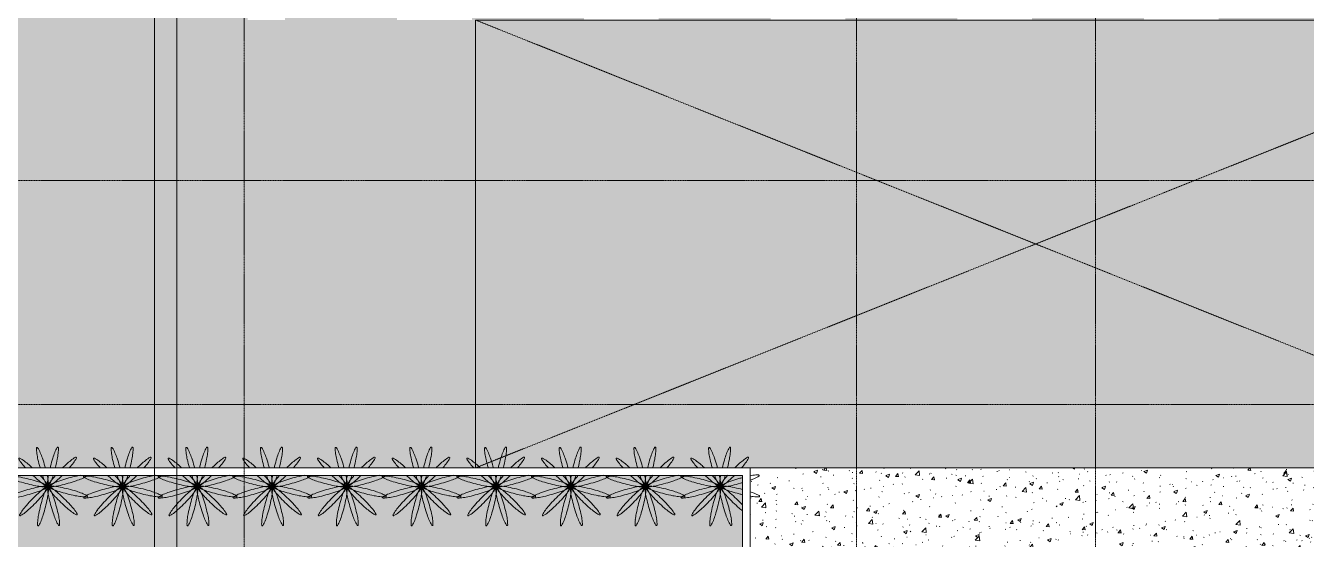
# Model space of a CAD drawing. Header units: millimetres. Extents: x 5359 to 218750, y -16347 to 109893.
# Drawn here: x 66228 to 83377, y 46628 to 53512 of the extents above; entities that cross this region are included whole.
import ezdxf

# ---------------------------------------------------------------- set-up
doc = ezdxf.new("R2010")
doc.units = ezdxf.units.MM
doc.linetypes.add('Dash', pattern=[6, 3, -3])
doc.linetypes.add('Grid Line', pattern=[22.225, 12.7, -3.175, 3.175, -3.175])
for name, color, linetype, lineweight in [('A-FLOR', 192, 'Continuous', 9), ('A-FLOR-PATT', 8, 'Continuous', 9), ('A-WALL', 113, 'Continuous', 9), ('C-PRKG', 70, 'Continuous', 9), ('C-PRKG-HDLN', 70, 'Dash', 9), ('G-IMPT', 8, 'Continuous', 9), ('L-PLNT', 71, 'Continuous', 9), ('M-EQPM', 50, 'Continuous', 9), ('S-GRID-1', 1, 'Grid Line', 9)]:
    doc.layers.add(name, color=color, linetype=linetype, lineweight=lineweight)

# ---------------------------------------------------------------- blocks, each defined once
blk = doc.blocks.new('BAI XE PCCC - BAI XE PCCC-1475173-TKCS_MB ĐỊNH VỊ CỔNG-HÀNG RÀO')
at = {"layer": 'C-PRKG'}
for p, q in [((0, 6000), (0, 0)), ((15000, 6000), (0, 6000)), ((15000, 0), (15000, 6000)), ((3675, 0), (12715, 0))]:
    blk.add_line(p, q, dxfattribs=at)
at = {"layer": 'C-PRKG-HDLN'}
for p, q in [((15000, 6000), (0, 0)), ((0, 6000), (15000, 0))]:
    blk.add_line(p, q, dxfattribs=at)
blk = doc.blocks.new('CAY LAI TAY - CAY LAI TAY_dwg-V276-TKCS_MB ĐỊNH VỊ CỔNG-HÀNG RÀO')
at = {"layer": 'G-IMPT'}
blk.add_line((299, 704), (301, 713), dxfattribs=at)
for centre, radius, start, end in [((882, 1414), 1276, 177.583, 187.1066), ((-369, 1466), 24.6, 104.1164, 177.583), ((-369, 1466), 24.6, 30.6499, 104.1164), ((-1446, 828), 1276, 21.1263, 30.6499), ((1470, 783), 1276, 147.583, 157.1066), ((414, 1454), 24.6, 74.1164, 147.583), ((414, 1454), 24.6, 0.6499, 74.1164), ((-1053, 1085), 24.6, 134.1164, 207.583), ((57, 1665), 1276, 207.583, 217.1066), ((-1053, 1085), 24.6, 60.6499, 134.1164), ((-1666, -6), 1276, 51.1263, 60.6499), ((-2854, -1479), 3169, 47.032, 51.1263), ((2760, 1648), 3169, 187.1066, 191.2008), ((5779, 2246), 6247, 191.2008, 194.1164), ((-3211, 146), 3169, 17.032, 21.1263), ((-6154, -755), 6247, 14.1164, 17.032), ((6128, -945), 6247, 161.2008, 164.1164), ((3214, 47), 3169, 157.1066, 161.2008), ((-5707, 2423), 6247, 344.1164, 347.032), ((-2707, 1732), 3169, 347.032, 351.1263), ((-838, 1440), 1276, 351.1263, 0.6499), ((1665, -57), 1276, 117.583, 127.1066), ((-6, 1666), 1276, 321.1263, 330.6499), ((1085, 1053), 24.6, 44.1164, 117.583), ((1085, 1053), 24.6, 330.6499, 44.1164), ((1566, 2807), 3169, 217.1066, 221.2008), ((3882, 4834), 6247, 221.2008, 221.3905), ((-4952, -3731), 6247, 45.2398, 47.032), ((5779, 2246), 6247, 194.1164, 194.2861), ((-6154, -755), 6247, 13.5134, 14.1164), ((6128, -945), 6247, 164.1164, 164.6927), ((4834, -3882), 6247, 131.2008, 132.7607), ((2807, -1566), 3169, 127.1066, 131.2008), ((-1479, 2854), 3169, 317.2796, 321.1263), ((-1454, 414), 24.6, 164.1164, 237.583), ((-783, 1470), 1276, 237.583, 247.1066), ((-47, 3214), 3169, 247.1066, 251.2008), ((-1732, -2707), 3169, 77.032, 80.9309), ((945, 6128), 6247, 251.2008, 254.1164), ((-2423, -5707), 6247, 74.1164, 77.032), ((945, 6128), 6247, 254.1164, 257.032), ((-2423, -5707), 6247, 71.2008, 74.1164), ((3882, 4834), 6247, 224.9505, 227.032), ((157, -3134), 3169, 97.1066, 101.2008), ((254, 3128), 3169, 257.032, 261.1263), ((-1431, -2793), 3169, 67.1066, 71.2008), ((1784, 2582), 3169, 227.032, 231.1263), ((-4952, -3731), 6247, 41.2008, 41.6662), ((-2636, -1704), 3169, 37.1066, 41.2008), ((-77, -1257), 1276, 87.583, 97.1066), ((562, -1127), 1276, 117.583, 127.1066), ((596, 1109), 1276, 231.1263, 240.6499), ((-695, -1050), 1276, 57.583, 67.1066), ((2836, 1344), 3169, 197.032, 201.1263), ((1071, 662), 1276, 201.1263, 210.6499), ((-1127, -562), 1276, 27.583, 37.1066), ((-18, -17), 24.6, 44.1164, 117.583), ((-6, 24), 24.6, 210.6499, 284.1164), ((-7, -24), 24.6, 74.1164, 147.583), ((-24, -6), 24.6, 14.1164, 87.583), ((-3134, -157), 3169, 7.1066, 10.5271), ((6, -24), 24.6, 104.1164, 177.583), ((1258, 38), 1276, 171.1263, 180.6499), ((7, 24), 24.6, 180.6499, 254.1164), ((-24, -6), 24.6, 300.6499, 14.1164), ((-24, 7), 24.6, 344.1164, 57.583), ((18, 17), 24.6, 150.6499, 224.1164), ((17, -18), 24.6, 134.1164, 207.583), ((1109, -596), 1276, 141.1263, 150.6499), ((3128, -254), 3169, 167.6909, 171.1263), ((24, 6), 24.6, 120.6499, 194.1164), ((-17, 18), 24.6, 314.1164, 27.583), ((-6, 24), 24.6, 284.1164, 357.583), ((24, -7), 24.6, 90.6499, 164.1164), ((7, 24), 24.6, 254.1164, 327.583), ((17, -18), 24.6, 60.6499, 134.1164), ((6, -24), 24.6, 30.6499, 104.1164), ((-7, -24), 24.6, 0.6499, 74.1164), ((-18, -17), 24.6, 330.6499, 44.1164), ((24, 6), 24.6, 194.1164, 267.583), ((18, 17), 24.6, 224.1164, 297.583), ((-1257, 77), 1276, 357.583, 7.1066), ((662, -1071), 1276, 111.1263, 120.6499), ((38, -1258), 1276, 81.1263, 90.6499), ((-1050, 695), 1276, 327.583, 337.1066), ((-562, 1127), 1276, 297.583, 307.1066), ((-596, -1109), 1276, 51.1263, 60.6499), ((2582, -1784), 3169, 137.032, 141.1263), ((-2793, 1431), 3169, 337.1066, 341.2008), ((1344, -2836), 3169, 107.032, 111.1263), ((-5707, 2423), 6247, 341.2008, 341.3131), ((-1704, 2636), 3169, 307.1066, 311.2008), ((-157, 3134), 3169, 277.1066, 281.2008), ((-254, -3128), 3169, 77.032, 81.1263), ((4834, -3882), 6247, 136.4524, 137.032), ((-3731, 4952), 6247, 311.2008, 313.5068), ((2246, -5779), 6247, 104.1164, 107.032), ((-755, 6154), 6247, 281.2008, 284.1164), ((2246, -5779), 6247, 101.2008, 104.1164), ((-755, 6154), 6247, 284.1164, 287.032), ((1648, -2760), 3169, 97.1066, 101.2008), ((146, 3211), 3169, 287.032, 291.1263), ((1414, -882), 1276, 87.583, 97.1066), ((828, 1446), 1276, 291.1263, 300.6499), ((1466, 369), 24.6, 14.1164, 87.583), ((1466, 369), 24.6, 300.6499, 14.1164), ((-1466, -369), 24.6, 120.6499, 194.1164), ((-1466, -369), 24.6, 194.1164, 267.583), ((-828, -1446), 1276, 111.1263, 120.6499), ((-1414, 882), 1276, 267.583, 277.1066), ((-146, -3211), 3169, 107.032, 111.1263), ((-1648, 2760), 3169, 277.1066, 281.2008), ((755, -6154), 6247, 104.1164, 107.032), ((-2246, 5779), 6247, 281.2008, 284.1164), ((3731, -4952), 6247, 134.1164, 137.032), ((755, -6154), 6247, 101.2008, 104.1164), ((-2246, 5779), 6247, 284.1164, 287.032), ((3731, -4952), 6247, 131.2008, 134.1164), ((-4834, 3882), 6247, 314.1164, 317.032), ((-1344, 2836), 3169, 287.032, 291.1263), ((1704, -2636), 3169, 127.1066, 131.2008), ((5707, -2423), 6247, 161.2008, 164.1164), ((-2582, 1784), 3169, 317.032, 321.1263), ((-38, 1258), 1276, 261.1263, 270.6499), ((2793, -1431), 3169, 157.1066, 161.2008), ((-662, 1071), 1276, 291.1263, 300.6499), ((1050, -695), 1276, 147.583, 157.1066), ((-6128, 945), 6247, 344.1164, 347.032), ((-1109, 596), 1276, 321.1263, 330.6499), ((-3128, 254), 3169, 347.032, 351.1263), ((-17, 18), 24.6, 240.6499, 314.1164), ((-24, 7), 24.6, 270.6499, 344.1164), ((1257, -77), 1276, 177.583, 187.1066), ((3134, 157), 3169, 187.1066, 191.2008), ((1127, 562), 1276, 207.583, 217.1066), ((24, -7), 24.6, 164.1164, 237.583), ((-1258, -38), 1276, 351.1263, 0.6499), ((695, 1050), 1276, 237.583, 247.1066), ((77, 1257), 1276, 267.583, 277.1066), ((6154, 755), 6247, 191.2008, 194.1164), ((-1071, -662), 1276, 21.1263, 30.6499), ((2636, 1704), 3169, 217.1066, 221.2008), ((-2836, -1344), 3169, 17.032, 21.1263), ((-5779, -2246), 6247, 14.1164, 17.032), ((1431, 2793), 3169, 247.1066, 251.2008), ((-1784, -2582), 3169, 47.032, 51.1263), ((4952, 3731), 6247, 221.2008, 224.1164), ((-3882, -4834), 6247, 44.1164, 47.032), ((2423, 5707), 6247, 251.2008, 254.1164), ((-945, -6128), 6247, 74.1164, 77.032), ((2423, 5707), 6247, 254.1164, 257.032), ((-945, -6128), 6247, 71.2008, 74.1164), ((1732, 2707), 3169, 257.032, 261.1263), ((47, -3214), 3169, 67.1066, 71.2008), ((1440, 838), 1276, 261.1263, 270.6499), ((783, -1470), 1276, 57.583, 67.1066), ((1454, -414), 24.6, 270.6499, 344.1164), ((1454, -414), 24.6, 344.1164, 57.583), ((6, -1666), 1276, 141.1263, 150.6499), ((-1665, 57), 1276, 297.583, 307.1066), ((1479, -2854), 3169, 137.032, 141.1263), ((-2807, 1566), 3169, 307.1066, 311.2008), ((-4834, 3882), 6247, 311.2008, 314.1164), ((5707, -2423), 6247, 164.1164, 167.032), ((-6128, 945), 6247, 341.2008, 344.1164), ((6154, 755), 6247, 194.1164, 197.032), ((-5779, -2246), 6247, 11.2008, 14.1164), ((4952, 3731), 6247, 224.1164, 227.032), ((-3882, -4834), 6247, 41.2008, 44.1164), ((2854, 1479), 3169, 227.032, 231.1263), ((-1566, -2807), 3169, 37.1066, 41.2008), ((-57, -1665), 1276, 27.583, 37.1066), ((-1085, -1053), 24.6, 150.6499, 224.1164), ((-1085, -1053), 24.6, 224.1164, 297.583), ((838, -1440), 1276, 171.1263, 180.6499), ((-414, -1454), 24.6, 180.6499, 254.1164), ((2707, -1732), 3169, 167.032, 171.1263), ((-1470, -783), 1276, 327.583, 337.1066), ((-3214, -47), 3169, 337.1066, 341.2008), ((3211, -146), 3169, 197.032, 201.1263), ((1446, -828), 1276, 201.1263, 210.6499), ((-2760, -1648), 3169, 7.1066, 11.2008), ((-882, -1414), 1276, 357.583, 7.1066), ((1666, 6), 1276, 231.1263, 240.6499), ((1053, -1085), 24.6, 240.6499, 314.1164), ((1053, -1085), 24.6, 314.1164, 27.583), ((-414, -1454), 24.6, 254.1164, 327.583), ((369, -1466), 24.6, 210.6499, 284.1164), ((369, -1466), 24.6, 284.1164, 357.583)]:
    blk.add_arc(centre, radius, start, end, dxfattribs=at)
blk = doc.blocks.new('CAY LAI TAY - CAY LAI TAY-2253704-TKCS_MB ĐỊNH VỊ CỔNG-HÀNG RÀO')
at = {"extrusion": (0, 0, -1), "xscale": 0.3535714285714286, "yscale": 0.3535714285714286, "zscale": -0.3535714285714286, "rotation": 180}
blk.add_blockref('CAY LAI TAY - CAY LAI TAY_dwg-V276-TKCS_MB ĐỊNH VỊ CỔNG-HÀNG RÀO', (0, 0), dxfattribs=at)
blk = doc.blocks.new('CAY LAI TAY - CAY LAI TAY_dwg-V294-TKCS_MB ĐỊNH VỊ CỔNG-HÀNG RÀO')
at = {"layer": 'G-IMPT'}
blk.add_line((299, 704), (301, 713), dxfattribs=at)
for centre, radius, start, end in [((882, 1414), 1276, 177.583, 187.1066), ((-369, 1466), 24.6, 104.1164, 177.583), ((-369, 1466), 24.6, 30.6499, 104.1164), ((-1446, 828), 1276, 21.1263, 30.6499), ((1470, 783), 1276, 147.583, 157.1066), ((414, 1454), 24.6, 74.1164, 147.583), ((414, 1454), 24.6, 0.6499, 74.1164), ((-1053, 1085), 24.6, 134.1164, 207.583), ((57, 1665), 1276, 207.583, 217.1066), ((-1053, 1085), 24.6, 60.6499, 134.1164), ((-1666, -6), 1276, 51.1263, 60.6499), ((-2854, -1479), 3169, 47.032, 51.1263), ((2760, 1648), 3169, 187.1066, 191.2008), ((5779, 2246), 6247, 191.2008, 194.1164), ((-3211, 146), 3169, 17.032, 21.1263), ((-6154, -755), 6247, 14.1164, 17.032), ((6128, -945), 6247, 161.2008, 164.1164), ((3214, 47), 3169, 157.1066, 161.2008), ((-5707, 2423), 6247, 344.1164, 347.032), ((-2707, 1732), 3169, 347.032, 351.1263), ((-838, 1440), 1276, 351.1263, 0.6499), ((1665, -57), 1276, 117.583, 127.1066), ((-6, 1666), 1276, 321.1263, 330.6499), ((1085, 1053), 24.6, 44.1164, 117.583), ((1085, 1053), 24.6, 330.6499, 44.1164), ((1566, 2807), 3169, 217.1066, 221.2008), ((3882, 4834), 6247, 221.2008, 221.3905), ((-4952, -3731), 6247, 45.2398, 47.032), ((5779, 2246), 6247, 194.1164, 194.2861), ((-6154, -755), 6247, 13.5134, 14.1164), ((6128, -945), 6247, 164.1164, 164.6927), ((4834, -3882), 6247, 131.2008, 132.7607), ((2807, -1566), 3169, 127.1066, 131.2008), ((-1479, 2854), 3169, 317.2796, 321.1263), ((-1454, 414), 24.6, 164.1164, 237.583), ((-1454, 414), 24.6, 90.6499, 164.1164), ((-783, 1470), 1276, 237.583, 247.1066), ((-1440, -838), 1276, 81.1263, 90.6499), ((-47, 3214), 3169, 247.1066, 249.9876), ((-1732, -2707), 3169, 79.0791, 81.1263), ((945, 6128), 6247, 253.3155, 254.1164), ((-2423, -5707), 6247, 74.1164, 75.403), ((945, 6128), 6247, 254.1164, 257.032), ((-2423, -5707), 6247, 71.2008, 74.1164), ((3882, 4834), 6247, 224.9505, 227.032), ((157, -3134), 3169, 97.1066, 101.2008), ((254, 3128), 3169, 257.032, 261.1263), ((-1431, -2793), 3169, 67.1066, 71.2008), ((1784, 2582), 3169, 227.032, 231.1263), ((-4952, -3731), 6247, 41.2008, 41.6662), ((-2636, -1704), 3169, 37.1066, 41.2008), ((-77, -1257), 1276, 87.583, 97.1066), ((562, -1127), 1276, 117.583, 127.1066), ((596, 1109), 1276, 231.1263, 240.6499), ((-695, -1050), 1276, 57.583, 67.1066), ((2836, 1344), 3169, 197.032, 201.1263), ((1071, 662), 1276, 201.1263, 210.6499), ((-1127, -562), 1276, 27.583, 37.1066), ((-18, -17), 24.6, 44.1164, 117.583), ((-6, 24), 24.6, 210.6499, 284.1164), ((-7, -24), 24.6, 74.1164, 147.583), ((-24, -6), 24.6, 14.1164, 87.583), ((-3134, -157), 3169, 7.1066, 10.5271), ((6, -24), 24.6, 104.1164, 177.583), ((1258, 38), 1276, 171.1263, 180.6499), ((7, 24), 24.6, 180.6499, 254.1164), ((-24, -6), 24.6, 300.6499, 14.1164), ((-24, 7), 24.6, 344.1164, 57.583), ((18, 17), 24.6, 150.6499, 224.1164), ((17, -18), 24.6, 134.1164, 207.583), ((1109, -596), 1276, 141.1263, 150.6499), ((3128, -254), 3169, 167.6909, 171.1263), ((24, 6), 24.6, 120.6499, 194.1164), ((-17, 18), 24.6, 314.1164, 27.583), ((-6, 24), 24.6, 284.1164, 357.583), ((24, -7), 24.6, 90.6499, 164.1164), ((7, 24), 24.6, 254.1164, 327.583), ((17, -18), 24.6, 60.6499, 134.1164), ((6, -24), 24.6, 30.6499, 104.1164), ((-7, -24), 24.6, 0.6499, 74.1164), ((-18, -17), 24.6, 330.6499, 44.1164), ((24, 6), 24.6, 194.1164, 267.583), ((18, 17), 24.6, 224.1164, 297.583), ((-1257, 77), 1276, 357.583, 7.1066), ((662, -1071), 1276, 111.1263, 120.6499), ((38, -1258), 1276, 81.1263, 90.6499), ((-1050, 695), 1276, 327.583, 337.1066), ((-562, 1127), 1276, 297.583, 307.1066), ((-596, -1109), 1276, 51.1263, 60.6499), ((2582, -1784), 3169, 137.032, 141.1263), ((-2793, 1431), 3169, 337.1066, 341.2008), ((1344, -2836), 3169, 107.032, 111.1263), ((-5707, 2423), 6247, 341.2008, 341.3131), ((-1704, 2636), 3169, 307.1066, 311.2008), ((-157, 3134), 3169, 277.1066, 281.2008), ((-254, -3128), 3169, 77.032, 81.1263), ((4834, -3882), 6247, 136.4524, 137.032), ((-3731, 4952), 6247, 311.2008, 313.5068), ((2246, -5779), 6247, 104.1164, 107.032), ((-755, 6154), 6247, 281.2008, 284.1164), ((2246, -5779), 6247, 101.2008, 104.1164), ((-755, 6154), 6247, 284.1164, 287.032), ((1648, -2760), 3169, 97.1066, 101.2008), ((146, 3211), 3169, 287.032, 291.1263), ((1414, -882), 1276, 87.583, 97.1066), ((828, 1446), 1276, 291.1263, 300.6499), ((1466, 369), 24.6, 14.1164, 87.583), ((1466, 369), 24.6, 300.6499, 14.1164), ((-1466, -369), 24.6, 120.6499, 194.1164), ((-1466, -369), 24.6, 194.1164, 267.583), ((-828, -1446), 1276, 111.1263, 120.6499), ((-1414, 882), 1276, 267.583, 277.1066), ((-146, -3211), 3169, 108.1165, 111.1263), ((-1648, 2760), 3169, 277.1066, 279.3791), ((755, -6154), 6247, 104.1164, 104.879), ((-2246, 5779), 6247, 282.9243, 284.1164), ((3731, -4952), 6247, 134.1164, 137.032), ((755, -6154), 6247, 101.2008, 104.1164), ((-2246, 5779), 6247, 284.1164, 287.032), ((3731, -4952), 6247, 131.2008, 134.1164), ((-4834, 3882), 6247, 314.1164, 317.032), ((-1344, 2836), 3169, 287.032, 291.1263), ((1704, -2636), 3169, 127.1066, 131.2008), ((5707, -2423), 6247, 161.2008, 164.1164), ((-2582, 1784), 3169, 317.032, 321.1263), ((-38, 1258), 1276, 261.1263, 270.6499), ((2793, -1431), 3169, 157.1066, 161.2008), ((-662, 1071), 1276, 291.1263, 300.6499), ((1050, -695), 1276, 147.583, 157.1066), ((-6128, 945), 6247, 344.1164, 347.032), ((-1109, 596), 1276, 321.1263, 330.6499), ((-3128, 254), 3169, 347.032, 351.1263), ((-17, 18), 24.6, 240.6499, 314.1164), ((-24, 7), 24.6, 270.6499, 344.1164), ((1257, -77), 1276, 177.583, 187.1066), ((3134, 157), 3169, 187.1066, 191.2008), ((1127, 562), 1276, 207.583, 217.1066), ((24, -7), 24.6, 164.1164, 237.583), ((-1258, -38), 1276, 351.1263, 0.6499), ((695, 1050), 1276, 237.583, 247.1066), ((77, 1257), 1276, 267.583, 277.1066), ((6154, 755), 6247, 191.2008, 194.1164), ((-1071, -662), 1276, 21.1263, 30.6499), ((2636, 1704), 3169, 217.1066, 221.2008), ((-2836, -1344), 3169, 17.032, 21.1263), ((-5779, -2246), 6247, 14.1164, 17.032), ((1431, 2793), 3169, 247.1066, 251.2008), ((-1784, -2582), 3169, 47.032, 51.1263), ((4952, 3731), 6247, 221.2008, 224.1164), ((-3882, -4834), 6247, 44.1164, 47.032), ((2423, 5707), 6247, 251.2008, 254.1164), ((-945, -6128), 6247, 74.1164, 77.032), ((2423, 5707), 6247, 254.1164, 257.032), ((-945, -6128), 6247, 71.2008, 74.1164), ((1732, 2707), 3169, 257.032, 261.1263), ((47, -3214), 3169, 67.1066, 71.2008), ((1440, 838), 1276, 261.1263, 270.6499), ((783, -1470), 1276, 57.583, 67.1066), ((1454, -414), 24.6, 270.6499, 344.1164), ((1454, -414), 24.6, 344.1164, 57.583), ((1479, -2854), 3169, 137.032, 137.2665), ((-2807, 1566), 3169, 308.1781, 311.2008), ((-4834, 3882), 6247, 311.2008, 314.1164), ((5707, -2423), 6247, 164.1164, 167.032), ((-6128, 945), 6247, 341.2008, 344.1164), ((6154, 755), 6247, 194.1164, 197.032), ((-5779, -2246), 6247, 11.2008, 14.1164), ((4952, 3731), 6247, 224.1164, 227.032), ((-3882, -4834), 6247, 41.2008, 44.1164), ((2854, 1479), 3169, 227.032, 231.1263), ((-1566, -2807), 3169, 37.1066, 41.2008), ((-57, -1665), 1276, 27.583, 37.1066), ((838, -1440), 1276, 171.1263, 180.6499), ((-414, -1454), 24.6, 180.6499, 254.1164), ((2707, -1732), 3169, 167.032, 171.1263), ((-1470, -783), 1276, 327.583, 337.1066), ((-3214, -47), 3169, 337.1066, 341.2008), ((3211, -146), 3169, 197.032, 201.1263), ((1446, -828), 1276, 201.1263, 210.6499), ((-2760, -1648), 3169, 7.1066, 11.2008), ((-882, -1414), 1276, 357.583, 7.1066), ((1666, 6), 1276, 231.1263, 240.6499), ((1053, -1085), 24.6, 240.6499, 314.1164), ((1053, -1085), 24.6, 314.1164, 27.583), ((-414, -1454), 24.6, 254.1164, 327.583), ((369, -1466), 24.6, 210.6499, 284.1164), ((369, -1466), 24.6, 284.1164, 357.583)]:
    blk.add_arc(centre, radius, start, end, dxfattribs=at)
blk = doc.blocks.new('CAY LAI TAY - CAY LAI TAY-V295-TKCS_MB ĐỊNH VỊ CỔNG-HÀNG RÀO')
at = {"extrusion": (0, 0, -1), "xscale": 0.3535714285714286, "yscale": 0.3535714285714286, "zscale": -0.3535714285714286, "rotation": 180}
blk.add_blockref('CAY LAI TAY - CAY LAI TAY_dwg-V294-TKCS_MB ĐỊNH VỊ CỔNG-HÀNG RÀO', (0, 0), dxfattribs=at)
blk = doc.blocks.new('TKTC_NAP THAM BE NUOC NGAM_260130 - TKTC_XREF_260130_NAP THAM BE NUOC NGAM_dwg-4013458-TKCS_MB ĐỊNH VỊ CỔNG-HÀNG RÀO')
at = {"layer": 'G-IMPT'}
for p, q in [((-134909, 153915), (-149699, 153915)), ((-134909, 141315), (-134909, 153915)), ((-149699, 153255), (-148865, 152421)), ((-148817, 153256), (-149653, 152421)), ((-150009, 152205), (-150009, 149350)), ((-149709, 149578), (-149709, 150738)), ((-149709, 149578), (-149709, 150738)), ((-148719, 149190), (-149699, 149190)), ((-148719, 149190), (-149699, 149190)), ((-142334, 149190), (-148499, 149190)), ((-150009, 148880), (-150009, 140125)), ((-149709, 148880), (-149709, 140125)), ((-149101, 141006), (-148219, 140125)), ((-148217, 141006), (-149099, 140125)), ((-138191, 141006), (-137319, 140135)), ((-137319, 140995), (-138189, 140125)), ((-134909, 140075), (-134909, 141105)), ((-143834, 140115), (-142674, 140115)), ((-148999, 139815), (-145409, 139815)), ((-145309, 139815), (-142469, 139815)), ((-141949, 139815), (-140919, 139815)), ((-140799, 139815), (-137219, 139815))]:
    blk.add_line(p, q, dxfattribs=at)
at = {"layer": 'G-IMPT', "flags": 128}
for points in [[(-149919, 153915), (-150009, 153915), (-150009, 152315)], [(-149699, 153615), (-142334, 153615), (-142334, 149190), (-148499, 149190)], [(-149699, 153615), (-142334, 153615), (-142334, 149190)], [(-135209, 141315), (-135209, 153615), (-142034, 153615), (-142034, 148890), (-148499, 148890)], [(-148809, 152421), (-148809, 153265), (-149699, 153265)], [(-148859, 152421), (-148859, 153215), (-149659, 153215), (-149659, 152421)], [(-148209, 140125), (-148209, 141015), (-149109, 141015), (-149109, 140125)], [(-137319, 141015), (-138199, 141015), (-138199, 140125)], [(-135634, 140115), (-135209, 140115), (-135209, 141105)], [(-137099, 139815), (-134909, 139815), (-134909, 140035)], [(-150009, 139915), (-150009, 139815), (-149109, 139815)]]:
    blk.add_lwpolyline(points, dxfattribs=at)
for points in [[(-149059, 140165), (-148259, 140165), (-148259, 140965), (-149059, 140965)], [(-138149, 140165), (-137349, 140165), (-137349, 140965), (-138149, 140965)]]:
    blk.add_lwpolyline(points, close=True, dxfattribs=at)
blk = doc.blocks.new('TKTC_NAP THAM BE NUOC NGAM_260130 - NẮP THĂM BỂ NƯỚC NGẦM-2336355-TKCS_MB ĐỊNH VỊ CỔNG-HÀNG RÀO')
blk.add_blockref('TKTC_NAP THAM BE NUOC NGAM_260130 - TKTC_XREF_260130_NAP THAM BE NUOC NGAM_dwg-4013458-TKCS_MB ĐỊNH VỊ CỔNG-HÀNG RÀO', (150009, -139815))

msp = doc.modelspace()

# ---------------------------------------------------------------- hatches: boundary and pattern name
at = {"layer": 'A-FLOR-PATT'}
h = msp.add_hatch(dxfattribs=at)
h.set_pattern_fill('FP_6', color=256, style=0, pattern_type=2)
h.set_pattern_definition([(50, (0, 0), (480.9661, -42.0786), [50.292, -553.212]), (355, (0, 0), (-93.0416, 504.3895), [40.234, -442.57]), (100.451, (40.1, -3.5), (387.9285, 462.3076), [42.742, -470.158]), (46.184, (0, 134.1), (715.649, -110.993), [75.438, -829.818]), (96.636, (59.64, 124.86), (626.7424, 653.2084), [64.112, -705.237]), (351.184, (0, 134.1), (626.7496, 653.2024), [60.35, -663.854]), (21, (67.06, 100.6), (400.2623, -269.9797), [50.292, -553.212]), (326, (67.06, 100.6), (163.1568, 486.2564), [40.234, -442.57]), (71.451, (100.4, 78.1), (563.421, 216.2719), [42.742, -470.158]), (37.5, (0, 0), (8.15385, 223.22557), [7.376, -429.829, 7.376, -441.899, -444.246]), (37.5, (0, 0), (8.15385, 223.22557), [-886.48, 7.376, -436.87]), (7.5, (0, 0), (176.404, 264.477), [7.376, -248.778, 7.376, -419.771, -169.316]), (7.5, (0, 0), (176.404, 264.477), [-683.301, 7.376, -161.94]), (327.5, (-149.53, 0), (357.96023, -15.12452), [7.376, -160.264, 7.376, -515.661, -694.03]), (327.5, (-149.53, 0), (357.96023, -15.12452), [-690.677, 7.376, -686.653]), (317.5, (-216.6, 0), (391.06155, 67.1262), [7.376, -210.556, 7.376, -339.974, -492.862]), (317.5, (-216.6, 0), (391.06155, 67.1262), [-565.282, 7.376, -485.485])])
h.paths.add_polyline_path([(61127.6, 47586.3), (84967.6, 47586.3), (84967.6, 47596.3), (84977.6, 47596.3), (84977.6, 47586.3), (99767.6, 47586.3), (99767.6, 47596.3), (99777.6, 47596.3), (99777.6, 47586.7), (100252.6, 47586.7), (100251.8, 50547.9), (100142.6, 50547.9), (100142.6, 55276.3), (98752.6, 55276.3), (98618, 55286.3), (98527.8, 55301.6), (98419, 55333), (98296.3, 55386.3), (98203.3, 55439.6), (98114.1, 55504.5), (98029, 55582.7), (97956.9, 55665), (97894.4, 55754.3), (97840.8, 55852.4), (97798.3, 55956), (97767.5, 56063.8), (97748.9, 56174.4), (97742.6, 56287), (97742.6, 58586.3), (91762.6, 58586.3), (91762.6, 57606.3), (91752.6, 57606.3), (91752.6, 57566.3), (91762.6, 57566.3), (91762.6, 55611.4), (91642.6, 55612.4), (91642.6, 57566.3), (91652.6, 57566.3), (91652.6, 57606.3), (91642.6, 57606.3), (91642.6, 58536.3), (91202.6, 58536.3), (91202.6, 58566.3), (89702.6, 58564.8), (89702.6, 58536.3), (89262.6, 58536.3), (89262.6, 57606.3), (89252.6, 57606.3), (89252.6, 57566.3), (89262.6, 57566.3), (89262.6, 55611.4), (89142.6, 55612.4), (89142.6, 57566.3), (89152.6, 57566.3), (89152.6, 57606.3), (89142.6, 57606.3), (89142.6, 58536.3), (88702.6, 58536.3), (88702.6, 58566.3), (87202.6, 58566.3), (87202.6, 58536.3), (86752.6, 58536.3), (86752.6, 58086.3), (86652.6, 58086.3), (86652.6, 58536.3), (86202.6, 58536.3), (86202.6, 58566.3), (84702.6, 58564.8), (84702.6, 58536.3), (84262.6, 58536.3), (84262.6, 57606.3), (84252.6, 57606.3), (84252.6, 57566.3), (84262.6, 57566.3), (84262.6, 55611.4), (84142.6, 55612.4), (84142.6, 57566.3), (84152.6, 57566.3), (84152.6, 57606.3), (84142.6, 57606.3), (84142.6, 58536.3), (83702.6, 58536.3), (83702.6, 58566.3), (82202.6, 58566.3), (82202.6, 58536.3), (81752.6, 58536.3), (81752.6, 58086.3), (81652.6, 58086.3), (81652.6, 58536.3), (81202.6, 58536.3), (81202.6, 58566.3), (79702.6, 58564.8), (79702.6, 58536.3), (79262.6, 58536.3), (79262.6, 57606.3), (79252.6, 57606.3), (79252.6, 57566.3), (79262.6, 57566.3), (79262.6, 55611.4), (79142.6, 55612.4), (79142.6, 57566.3), (79152.6, 57566.3), (79152.6, 57606.3), (79142.6, 57606.3), (79142.6, 58536.3), (78702.6, 58536.3), (78702.6, 58566.3), (77202.6, 58566.3), (77202.6, 58536.3), (76752.6, 58536.3), (76752.6, 58086.3), (76652.6, 58086.3), (76652.6, 58536.3), (76202.6, 58536.3), (76202.6, 58566.3), (74702.6, 58564.8), (74702.6, 58536.3), (74262.6, 58536.3), (74262.6, 57606.3), (74252.6, 57606.3), (74252.6, 57566.3), (74262.6, 57566.3), (74262.6, 55611.4), (74142.6, 55612.4), (74142.6, 57566.3), (74152.6, 57566.3), (74152.6, 57606.3), (74142.6, 57606.3), (74142.6, 58536.3), (73702.6, 58536.3), (73702.6, 58566.3), (72202.6, 58566.3), (72202.6, 58536.3), (71752.6, 58536.3), (71752.6, 58086.3), (71652.6, 58086.3), (71652.6, 58536.3), (71202.6, 58536.3), (71202.6, 58566.3), (69702.6, 58566.3), (69702.6, 58536.3), (69262.6, 58536.3), (69262.6, 57606.3), (69252.6, 57606.3), (69252.6, 57566.3), (69262.6, 57566.3), (69262.6, 55611.4), (69142.6, 55612.4), (69142.6, 57566.3), (69152.6, 57566.3), (69152.6, 57606.3), (69142.6, 57606.3), (69142.6, 58586.3), (63162.6, 58585.7), (63162.6, 56286.3), (63152.6, 56151.7), (63134.7, 56052.9), (63105.9, 55952.7), (63052.6, 55830), (62999.3, 55737), (62928.2, 55640.9), (62854.4, 55561.1), (62772, 55489.4), (62681.2, 55426.3), (62583.5, 55373.3), (62480.2, 55331.3), (62372.7, 55300.9), (62249.2, 55281.7), (62150.6, 55276.3), (60752.6, 55276.3), (60752.6, 50547.9), (60652.6, 50547.9), (60652.6, 47586.3)])
h.paths.add_polyline_path([(100252.6, 50557.9), (100252.6, 50657.9), (100152.6, 50657.9), (100152.6, 50557.9)])
h.paths.add_polyline_path([(91202.6, 53586.3), (91202.6, 53686.3), (91652.6, 53686.3), (91652.6, 54086.3), (91702.6, 54086.3), (91702.6, 53586.3), (91652.6, 53586.3)])
h.paths.add_polyline_path([(89252.6, 53586.3), (88702.6, 53586.3), (88702.6, 53686.3), (89152.6, 53686.3), (89152.6, 54086.3), (89252.6, 54086.3), (89252.6, 53686.3), (89702.6, 53686.3), (89702.6, 53586.3)])
h.paths.add_polyline_path([(86752.6, 53586.3), (86202.6, 53586.3), (86202.6, 53686.3), (86652.6, 53686.3), (86652.6, 54086.3), (86752.6, 54086.3), (86752.6, 53686.3), (87202.6, 53686.3), (87202.6, 53586.3)])
h.paths.add_polyline_path([(84702.6, 53586.3), (83702.6, 53586.3), (83702.6, 53686.3), (84152.6, 53686.3), (84152.6, 54086.3), (84252.6, 54086.3), (84252.6, 53686.3), (84702.6, 53686.3)])
h.paths.add_polyline_path([(81752.6, 53586.3), (81202.6, 53586.3), (81202.6, 53686.3), (81652.6, 53686.3), (81652.6, 54086.3), (81752.6, 54086.3), (81752.6, 53686.3), (82202.6, 53686.3), (82202.6, 53586.3)])
h.paths.add_polyline_path([(79702.6, 53586.3), (78702.6, 53586.3), (78702.6, 53686.3), (79152.6, 53686.3), (79152.6, 54086.3), (79252.6, 54086.3), (79252.6, 53686.3), (79702.6, 53686.3)])
h.paths.add_polyline_path([(77202.6, 53586.3), (76202.6, 53586.3), (76202.6, 53686.3), (76652.6, 53686.3), (76652.6, 54086.3), (76752.6, 54086.3), (76752.6, 53686.3), (77202.6, 53686.3)])
h.paths.add_polyline_path([(74152.6, 53586.3), (73702.6, 53586.3), (73702.6, 53686.3), (74152.6, 53686.3), (74152.6, 54086.3), (74252.6, 54086.3), (74252.6, 53686.3), (74702.6, 53686.3), (74702.6, 53586.3), (74202.6, 53586.3)])
h.paths.add_polyline_path([(72202.6, 53586.3), (71202.6, 53586.3), (71202.6, 53686.3), (71652.6, 53686.3), (71652.6, 54086.3), (71752.6, 54086.3), (71752.6, 53686.3), (72202.6, 53686.3)])
h.paths.add_polyline_path([(69202.6, 53586.3), (69202.6, 54086.3), (69252.6, 54086.3), (69252.6, 53686.3), (69702.6, 53686.3), (69702.6, 53586.3), (69252.6, 53586.3)])
h.paths.add_polyline_path([(89902.6, 57536.3), (89402.6, 57536.3), (89402.6, 57636.3), (89902.6, 57636.3)])
h.paths.add_polyline_path([(91502.6, 57536.3), (91002.6, 57536.3), (91002.6, 57636.3), (91502.6, 57636.3), (91502.6, 57606.3)])
h.paths.add_polyline_path([(86902.6, 57536.3), (86902.6, 57636.3), (87402.6, 57636.3), (87402.6, 57536.3)])
h.paths.add_polyline_path([(86502.6, 57536.3), (86002.6, 57536.3), (86002.6, 57636.3), (86502.6, 57636.3)])
h.paths.add_polyline_path([(88502.6, 57536.3), (88502.6, 57636.3), (89002.6, 57636.3), (89002.6, 57536.3)])
h.paths.add_polyline_path([(81002.6, 57536.3), (81002.6, 57636.3), (81502.6, 57636.3), (81502.6, 57536.3)])
h.paths.add_polyline_path([(82402.6, 57536.3), (81902.6, 57536.3), (81902.6, 57636.3), (82402.6, 57636.3)])
h.paths.add_polyline_path([(84902.6, 57536.3), (84402.6, 57536.3), (84402.6, 57636.3), (84902.6, 57636.3)])
h.paths.add_polyline_path([(84002.6, 57536.3), (83502.6, 57536.3), (83502.6, 57636.3), (84002.6, 57636.3), (84002.6, 57606.3)])
h.paths.add_polyline_path([(79402.6, 57536.3), (79402.6, 57636.3), (79902.6, 57636.3), (79902.6, 57536.3)])
h.paths.add_polyline_path([(76002.6, 57536.3), (76002.6, 57636.3), (76502.6, 57636.3), (76502.6, 57536.3)])
h.paths.add_polyline_path([(77402.6, 57536.3), (76902.6, 57536.3), (76902.6, 57636.3), (77402.6, 57636.3)])
h.paths.add_polyline_path([(78502.6, 57536.3), (78502.6, 57636.3), (79002.6, 57636.3), (79002.6, 57536.3), (78948, 57536.3)])
h.paths.add_polyline_path([(71002.6, 57536.3), (71002.6, 57636.3), (71502.6, 57636.3), (71502.6, 57536.3)])
h.paths.add_polyline_path([(74402.6, 57536.3), (74402.6, 57636.3), (74902.6, 57636.3), (74902.6, 57536.3)])
h.paths.add_polyline_path([(72402.6, 57536.3), (71902.6, 57536.3), (71902.6, 57636.3), (72402.6, 57636.3)])
h.paths.add_polyline_path([(73502.6, 57536.3), (73502.6, 57636.3), (74002.6, 57636.3), (74002.6, 57536.3)])
h.paths.add_polyline_path([(69402.6, 57536.3), (69402.6, 57636.3), (69902.6, 57636.3), (69902.6, 57536.3)])
h = msp.add_hatch(dxfattribs=at)
h.set_pattern_fill('FP_28', color=256, style=0, pattern_type=2)
h.set_pattern_definition([(49.939, (0, 295.25), (480.9652, -41.9927), [50.229, -552.516]), (355.011, (0, 295.25), (-93.0436, 503.3083), [40.233, -442.562]), (100.473, (40.1, 291.75), (387.928, 461.3167), [42.653, -469.183]), (46.123, (0, 429.1), (715.6494, -110.7496), [75.354, -828.892]), (96.65, (59.64, 419.84), (626.744, 651.8067), [63.977, -703.745]), (351.203, (0, 429.1), (626.7443, 651.807), [60.347, -663.821]), (20.959, (67.06, 395.6), (400.2623, -269.4007), [50.278, -553.06]), (326.057, (67.06, 395.6), (163.157, 485.214), [40.207, -442.273]), (71.414, (100.4, 373.17), (563.421, 215.8094), [42.659, -469.252]), (37.441, (0, 295.25), (8.1522, 222.74632), [7.37, -429.488, 7.37, -441.548, -443.893]), (37.441, (0, 295.25), (8.1522, 222.74632), [-885.776, 7.37, -436.523]), (7.484, (0, 295.25), (176.4047, 263.90976), [7.376, -248.769, 7.376, -419.755, -169.31]), (7.484, (0, 295.25), (176.4047, 263.90976), [-683.276, 7.376, -161.934]), (327.556, (-149.53, 295.25), (357.96035, -15.0901), [7.372, -160.165, 7.372, -515.342, -693.6]), (327.556, (-149.53, 295.25), (357.96035, -15.0901), [-690.25, 7.372, -686.229]), (317.561, (-216.6, 295.25), (391.0617, 66.9809), [7.369, -210.35, 7.369, -339.641, -492.38]), (317.561, (-216.6, 295.25), (391.0617, 66.9809), [-564.729, 7.369, -485.011])])
h.paths.add_polyline_path([(83737.6, 44536.9), (84967.6, 44536.9), (84967.6, 44546.9), (84977.6, 44546.9), (84977.6, 46437.4), (84967.6, 46437.4), (84967.6, 47586.3), (75927.6, 47586.3), (75927.6, 44547.4), (75937.6, 44547.4), (75937.6, 44536.9), (77527.6, 44536.9), (77528, 46336.9), (83377.6, 46336.9), (83377.6, 44536.9), (83727.6, 44536.9)])
h = msp.add_hatch(dxfattribs=at)
h.set_pattern_fill('FP_14', color=256, style=0, pattern_type=2)
h.set_pattern_definition([(0, (167.64, 11.2), (558.8, 558.8), [83.82, -16.764, 22.352, -16.764, -419.1]), (0, (167.64, 11.2), (558.8, 558.8), [-139.7, 83.82, -335.28]), (0, (139.7, 27.94), (558.8, 558.8), [55.88, -41.91, 83.82, -41.91, -335.28]), (0, (139.7, 27.94), (558.8, 558.8), [-223.52, 55.88, -279.4]), (0, (335.3, 251.46), (558.8, 558.8), [69.85, -27.94, 69.85, -391.16]), (0, (55.9, 363.2), (558.8, 558.8), [27.94, -55.88, 27.94, -447.04]), (90, (111.76, 363.2), (-558.8, 558.8), [50.292, -508.508]), (90, (279.4, 27.94), (-558.8, 558.8), [55.88, -502.92]), (90, (419.1, 251.46), (-558.8, 558.8), [55.88, -502.92]), (45, (352.04, 22.35), (0, 558.7996), [55.88, -734.383]), (135, (206.76, 22.35), (-558.7996, 0), [55.88, -734.383]), (63.435, (335.28, 25.15), (-0.0005, 558.8001), [55.88, -1193.635]), (75.964, (307.34, 27.94), (-0.00237, 558.80038), [55.88, -2248.111]), (75.964, (447.04, 251.46), (-0.00237, 558.80038), [44.704, -2259.287]), (75.964, (122.94, 363.22), (-0.00237, 558.80038), [39.116, -2264.875]), (104.036, (251.46, 27.94), (0.00237, 558.80038), [55.88, -2248.111]), (104.036, (391.16, 251.46), (0.00237, 558.80038), [44.704, -2259.287]), (104.036, (100.58, 363.22), (0.00237, 558.80038), [39.116, -2264.875]), (116.565, (223.52, 25.15), (0.0005, 558.8001), [55.88, -1193.634])])
h.paths.add_polyline_path([(75827.6, 46437.4), (75827.6, 47486.3), (61127.6, 47486.3), (61127.6, 46437.4), (75563.9, 46437.4)])

# ---------------------------------------------------------------- linework, layer by layer
at = {"layer": 'A-FLOR'}
msp.add_line((75927.6, 47586.3), (84967.6, 47586.3), dxfattribs=at)
at = {"layer": 'A-WALL'}
for p, q in [((54652.6, 47586.3), (75927.6, 47586.3)), ((75927.6, 47586.3), (75927.6, 44547.4)), ((75827.6, 47486.3), (55452.6, 47486.3)), ((75827.6, 46437.4), (75827.6, 47486.3))]:
    msp.add_line(p, q, dxfattribs=at)
at = {"layer": 'S-GRID-1'}
for p, q in [((69152.6, 13102.5), (69152.6, 80482.7)), ((77352.6, 13102.5), (77352.6, 80482.7)), ((80552.6, 13102.5), (80552.6, 80482.7)), ((135474.6, 51436.9), (24837.1, 51436.9)), ((135474.6, 48436.9), (24837.1, 48436.9))]:
    msp.add_line(p, q, dxfattribs=at)

# ---------------------------------------------------------------- block references
at = {"layer": 'C-PRKG'}
msp.add_blockref('BAI XE PCCC - BAI XE PCCC-1475173-TKCS_MB ĐỊNH VỊ CỔNG-HÀNG RÀO', (72252.6, 47586.3), dxfattribs=at)
at = {"layer": 'L-PLNT', "rotation": 180}
for name, p in [('CAY LAI TAY - CAY LAI TAY-2253704-TKCS_MB ĐỊNH VỊ CỔNG-HÀNG RÀO', (66527.6, 47337.4)), ('CAY LAI TAY - CAY LAI TAY-2253704-TKCS_MB ĐỊNH VỊ CỔNG-HÀNG RÀO', (67527.6, 47337.4)), ('CAY LAI TAY - CAY LAI TAY-2253704-TKCS_MB ĐỊNH VỊ CỔNG-HÀNG RÀO', (68527.6, 47337.4)), ('CAY LAI TAY - CAY LAI TAY-2253704-TKCS_MB ĐỊNH VỊ CỔNG-HÀNG RÀO', (69527.6, 47337.4)), ('CAY LAI TAY - CAY LAI TAY-2253704-TKCS_MB ĐỊNH VỊ CỔNG-HÀNG RÀO', (70527.6, 47337.4)), ('CAY LAI TAY - CAY LAI TAY-2253704-TKCS_MB ĐỊNH VỊ CỔNG-HÀNG RÀO', (71527.6, 47337.4)), ('CAY LAI TAY - CAY LAI TAY-2253704-TKCS_MB ĐỊNH VỊ CỔNG-HÀNG RÀO', (72527.6, 47337.4)), ('CAY LAI TAY - CAY LAI TAY-2253704-TKCS_MB ĐỊNH VỊ CỔNG-HÀNG RÀO', (73527.6, 47337.4)), ('CAY LAI TAY - CAY LAI TAY-2253704-TKCS_MB ĐỊNH VỊ CỔNG-HÀNG RÀO', (74527.6, 47337.4)), ('CAY LAI TAY - CAY LAI TAY-V295-TKCS_MB ĐỊNH VỊ CỔNG-HÀNG RÀO', (75527.6, 47337.4))]:
    msp.add_blockref(name, p, dxfattribs=at)
at = {"layer": 'M-EQPM'}
msp.add_blockref('TKTC_NAP THAM BE NUOC NGAM_260130 - NẮP THĂM BỂ NƯỚC NGẦM-2336355-TKCS_MB ĐỊNH VỊ CỔNG-HÀNG RÀO', (53152.6, 44236.9), dxfattribs=at)

doc.saveas('drawing.dxf')
